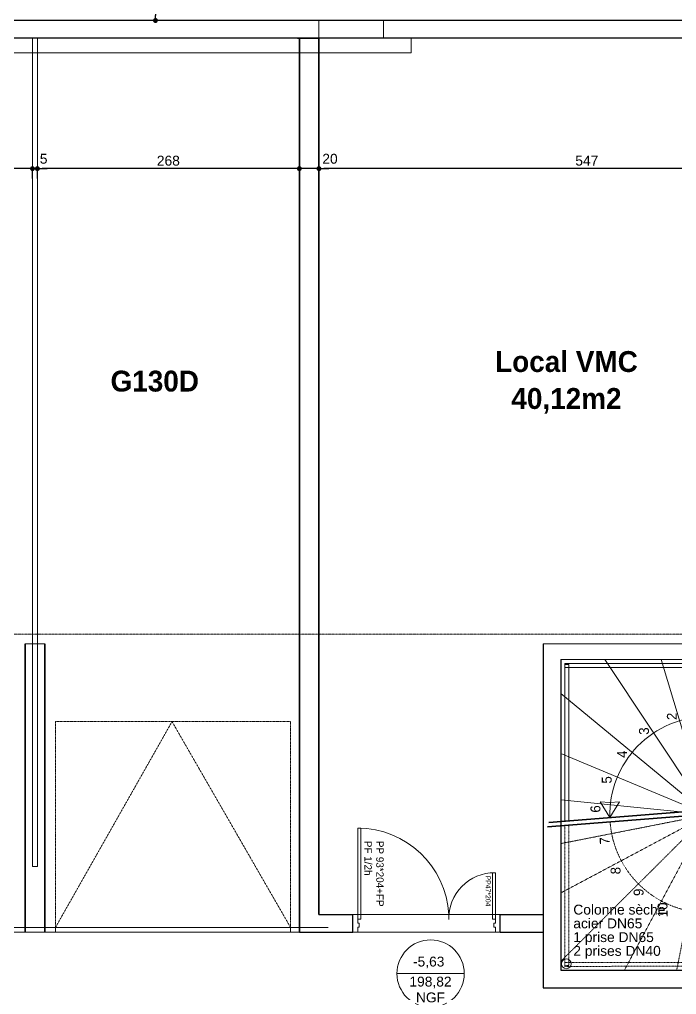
# Model space of a CAD drawing. Header units: centimetres. Extents: x 16433 to 114398, y -50094 to -12305.
# Drawn here: x 30715 to 31386, y -31991 to -30996 of the extents above; entities that cross this region are included whole.
import ezdxf

# ---------------------------------------------------------------- set-up
doc = ezdxf.new("R2010")
doc.units = ezdxf.units.CM
doc.header["$LTSCALE"] = 0.5
for name, pattern in [('Style de ligne -1', [0.41664, 0.20828, -0.20836]), ('Style de ligne -16', [0.192476, 0.123031, -0.069444]), ('Style de ligne -5', [0.20828, 0.069425, -0.138855])]:
    doc.linetypes.add(name, pattern=pattern)
doc.layers.get('0').update_dxf_attribs({"linetype": 'CONTINUOUS'})
doc.layers.get('DEFPOINTS').update_dxf_attribs({"linetype": 'CONTINUOUS'})
for name, color, linetype in [('01_cote_gen', 4, 'CONTINUOUS'), ('3-BAT C-Niveau -2', 7, 'CONTINUOUS'), ('AA_COTES', 2, 'CONTINUOUS')]:
    doc.layers.add(name, color=color, linetype=linetype)
doc.styles.add('ARIAL', font='arial.ttf')
doc.styles.add('Century Gothic', font='GOTHIC.TTF')
doc.styles.add('Futura Book', font='')
doc.styles.add('Geneva (bold)', font='')
doc.styles.add('Helvetica', font='')
doc.styles.add('STYLE2', font='ARIALN.TTF')
doc.styles.get('Futura Book').set_extended_font_data('Futura Book')
doc.styles.get('Geneva (bold)').set_extended_font_data('Geneva', bold=True)
doc.styles.get('Helvetica').set_extended_font_data('Helvetica')
doc.dimstyles.new('IS', dxfattribs={"dimtxt": 10.08724, "dimasz": 5.007446, "dimexe": 2, "dimexo": 10, "dimgap": 3, "dimtad": 1, "dimdec": 1, "dimtxsty": 'Helvetica', "dimblk": 'DOT', "dimblk1": 'DOT', "dimblk2": 'DOT', "dimcen": 0, "dimdle": 10, "dimazin": 0, "dimtfac": 0.8, "dimtdec": 1, "dimtix": 1, "dimtmove": 0, "dimatfit": 0, "dimldrblk": 'VW_FILLEDARROW-1', "dimfxl": 10, "dimfxlon": 1, "dimfrac": 2, "dimtolj": 1, "dimarcsym": 0})
doc.dimstyles.new('JB50', dxfattribs={"dimscale": 0.1, "dimtxt": 150, "dimasz": 15, "dimexe": 0.1, "dimexo": 0.1, "dimgap": 0.09, "dimtad": 1, "dimdec": 1, "dimdsep": 46, "dimtxsty": 'STYLE2', "dimblk1": 'BOND_G', "dimblk2": 'BOND_D', "dimsah": 1, "dimcen": 1.5, "dimdle": 0.01, "dimse1": 1, "dimse2": 1, "dimclrd": 4, "dimclre": 2, "dimclrt": 6, "dimazin": 2, "dimtfac": 2.333333, "dimtdec": 1, "dimtix": 1, "dimtmove": 2, "dimatfit": 3, "dimldrblk": 'BOND_G', "dimfxl": 1, "dimtolj": 1, "dimtzin": 0, "dimarcsym": 0})

# ---------------------------------------------------------------- blocks, each defined once
blk = doc.blocks.new('Porte 140 PF1_2h')
at = {"color": 7, "linetype": 'Continuous', "lineweight": 5}
blk.add_line((4.99, 9), (1.77, 9), dxfattribs=at)
at = {"color": 7, "linetype": 'Style de ligne -5', "lineweight": 9}
for p, q in [((3.08, 9), (148.74, 9)), ((6.15, -9), (148.74, -9))]:
    blk.add_line(p, q, dxfattribs=at)
at = {"color": 7, "linetype": 'Continuous', "lineweight": 13}
for p, q in [((145.55, 9), (150.55, 9)), ((5, -9), (0, -9))]:
    blk.add_line(p, q, dxfattribs=at)
at = {"color": 7, "linetype": 'Continuous', "lineweight": 5, "flags": 128}
for points in [[(4.99, 3.99), (4.99, 96.99), (7.99, 96.99), (7.99, 3.99)], [(142.55, 3.99), (142.55, 51.55), (145.55, 51.55), (145.55, 3.99)]]:
    blk.add_lwpolyline(points, close=True, dxfattribs=at)
at = {"color": 255, "linetype": 'Continuous', "lineweight": 5, "flags": 128}
blk.add_lwpolyline([(0, 9), (150.55, 9), (150.55, -9), (0, -9)], close=True, dxfattribs=at)
at = {"color": 7, "linetype": 'Continuous', "lineweight": 5, "flags": 128}
for points in [[(0, 9), (4.99, 9), (4.99, -0.05), (6.47, -0.05), (6.47, -3.96), (5, -3.96), (5, -9), (0, -9), (0, 9)], [(148.75, 9), (145.55, 9), (145.55, -0.05), (144.07, -0.05), (144.07, -3.96), (145.54, -3.96), (145.54, -9), (150.55, -9), (150.55, 9)]]:
    blk.add_lwpolyline(points, dxfattribs=at)
at = {"color": 7, "linetype": 'Continuous', "lineweight": 5}
for centre, radius, start, end in [((4.99, 3.99), 93, 3.08275, 90), ((144.87, 4.55), 47, 89.99806, 181.12215)]:
    blk.add_arc(centre, radius, start, end, dxfattribs=at)
at = {"color": 7, "attachment_point": 1, "rotation": 270, "line_spacing_factor": 0.962448, "style": 'Futura Book'}
for s, insert, char_height, width in [('\\pt17.535,35.357,53.028,70.706;PP 93*204+FP\\PPF 1/2h', (31.44, 84.02), 7.5516, 89.7567), ('\\pt17.54,34.959;PP47*204\\P', (140.65, 48.5), 5.0344, 33.7558)]:
    blk.add_mtext(s, dxfattribs=dict(at, insert=insert, char_height=char_height, width=width))
blk = doc.blocks.new('Groupe-93-1')
at = {"color": 7, "linetype": 'Continuous', "lineweight": 5}
blk.add_line((13895.91, -46156.6), (13883.12, -46089.07), dxfattribs=at)
blk.add_circle((13889.51, -46122.83), 34.37, dxfattribs=at)
at = {"color": 7, "char_height": 10.0689, "rotation": 280.72359, "line_spacing_factor": 0.962448, "style": 'ARIAL'}
for s, insert, width, attachment_point in [('\\pt26.703,53.264,79.886;198,82\\PNGF', (13886.4, -46123.32), 91.6838, 2), ('\\pt8.3773,17.308,25.706,34.274,42.692;-5,63', (13903.14, -46101.97), 48.7141, 1)]:
    blk.add_mtext(s, dxfattribs=dict(at, insert=insert, width=width, attachment_point=attachment_point))
blk = doc.blocks.new('Groupe-97-1')
at = {"color": 7, "linetype": 'Continuous', "lineweight": 5}
for p, q in [((14637.77, -45025.43), (14808.81, -45928.59)), ((14808.81, -45928.59), (14823.57, -45925.8))]:
    blk.add_line(p, q, dxfattribs=at)
blk = doc.blocks.new('Porte 93 +FP')
at = {"color": 7, "linetype": 'Continuous', "lineweight": 18}
blk.add_line((8.17, 11.29), (4.64, 14.82), dxfattribs=at)
at = {"color": 8, "linetype": 'Style de ligne -16', "lineweight": 18, "true_color": 0x808080}
blk.add_line((6.77, 6.09), (6.77, 11.09), dxfattribs=at)
at = {"color": 7, "linetype": 'Continuous', "lineweight": 5}
blk.add_line((1.2, 8.63), (1.2, 9.51), dxfattribs=at)
at = {"color": 7, "linetype": 'Continuous', "lineweight": 18, "flags": 128}
for points in [[(60.16, 80.25), (61.58, 78.83), (53.09, 70.35), (51.68, 71.76)], [(61.4, 78.66), (64.17, 75.89), (63.11, 74.83), (60.34, 77.6)], [(65.3, 77.02), (66.07, 76.25), (62.75, 72.93), (61.98, 73.7)], [(67.05, 68.63), (66.28, 69.39), (69.6, 72.72), (70.37, 71.95)], [(70.95, 66.99), (68.18, 69.76), (69.24, 70.82), (72.01, 68.05)], [(69, 62.22), (67.59, 63.63), (72.54, 68.58), (73.95, 67.17)], [(4.39, 11.48), (5.05, 12.15), (6.37, 10.83), (5.7, 10.17)], [(3.64, 4.29), (3.64, 5.79), (3.78, 5.93), (4.46, 5.93), (4.88, 5.51), (4.88, 5.39), (3.96, 5.39), (3.96, 4.29)], [(96.89, 4.29), (96.89, 5.79), (96.75, 5.93), (96.07, 5.93), (95.65, 5.51), (95.65, 5.39), (96.57, 5.39), (96.57, 4.29)]]:
    blk.add_lwpolyline(points, close=True, dxfattribs=at)
at = {"color": 7, "linetype": 'Continuous', "lineweight": 13, "flags": 128}
for points in [[(1.58, 11.77), (2.64, 10.71), (3.9, 11.96), (6.38, 9.49), (71.48, 74.59), (69, 77.07), (70.26, 78.33), (69.2, 79.39)], [(0, -9), (0, 9), (3.56, 9), (3.56, 4.19), (4.06, 4.19), (4.06, 5.3), (5.36, 5.3), (5.36, -4.2), (3.56, -4.2), (3.56, -9)], [(100.53, 9), (96.96, 9), (96.96, 4.19), (96.47, 4.19), (96.47, 5.3), (95.16, 5.3), (95.16, -4.2), (96.96, -4.2), (96.96, -9), (100.53, -9)]]:
    blk.add_lwpolyline(points, close=True, dxfattribs=at)
at = {"color": 7, "linetype": 'Continuous', "lineweight": 5, "flags": 128}
for points in [[(2.35, 11), (1.87, 10.53, 0.143165), (1.69, 10.87, 0.143165), (1.35, 11.05), (1.82, 11.53)], [(2.45, 10.01), (1.78, 10.01, 0.143165), (1.89, 10.38, 0.143165), (1.78, 10.75), (2.45, 10.75)], [(0.83, 9), (0.83, 9.8, 0.143165), (1.2, 9.69, 0.143165), (1.57, 9.8), (1.57, 9)]]:
    blk.add_lwpolyline(points, format="xyb", close=True, dxfattribs=at)
at = {"color": 8, "linetype": 'Style de ligne -16', "lineweight": 18, "true_color": 0x808080, "flags": 128}
for points in [[(2.45, 11.09), (2.45, 9.59), (4.23, 9.59), (4.23, 6.09), (96.3, 6.09), (96.3, 9.59), (98.08, 9.59), (98.08, 11.09)], [(80.3, 16.09), (80.3, 18.09), (92.3, 18.09), (92.3, 16.09)], [(88.95, 11.09), (88.95, 12.18), (93.65, 12.18), (93.65, 11.09)], [(90.55, 12.18), (90.55, 16.09), (92.05, 16.09), (92.05, 12.18)], [(4.23, 8.91), (5.17, 8.91), (5.17, 7.05), (4.23, 7.05)], [(85.8, -0.91), (85.8, 1.09), (92.8, 1.09), (92.8, -0.91)], [(88.95, 5), (88.95, 6.09), (93.65, 6.09), (93.65, 5)], [(90.55, 1.09), (90.55, 5), (92.05, 5), (92.05, 1.09)]]:
    blk.add_lwpolyline(points, close=True, dxfattribs=at)
at = {"color": 7, "linetype": 'Continuous', "lineweight": 18, "flags": 128}
blk.add_lwpolyline([(4.1, 11.37), (3.56, 11.09), (2.95, 10.48), (2.76, 10.68), (3.32, 11.25), (4.04, 11.48), (4.1, 11.37)], dxfattribs=at)
at = {"color": 7, "linetype": 'Continuous', "lineweight": 5, "flags": 128}
for points in [[(0.49, 9), (2.51, 9), (2.51, 8.63), (0.49, 8.63)], [(0.63, 8.63), (1.2, 8.63), (1.2, 6.94), (0.63, 6.94)], [(1.2, 8.63), (1.77, 8.63), (1.77, 6.94), (1.2, 6.94)]]:
    blk.add_lwpolyline(points, close=True, dxfattribs=at)
at = {"color": 8, "linetype": 'Style de ligne -16', "lineweight": 18, "true_color": 0x808080, "flags": 128}
blk.add_lwpolyline([(3.95, 9.03), (3.37, 9.21), (2.51, 9.21), (2.51, 9.49), (3.31, 9.49), (3.99, 9.15), (3.95, 9.03)], dxfattribs=at)
at = {"color": 7, "linetype": 'Continuous', "lineweight": 5}
for radius in [0.689, 0.429]:
    blk.add_circle((1.2, 10.38), radius, dxfattribs=at)
at = {"color": 8, "linetype": 'Style de ligne -16', "lineweight": 18, "true_color": 0x808080}
blk.add_arc((1.2, 10.38), 96.88, 0.41991, 44.53278, dxfattribs=at)
at = {"color": 7, "insert": (15.09, 15.45), "char_height": 7.5516, "width": 89.7567, "attachment_point": 1, "rotation": 45, "line_spacing_factor": 0.962448, "style": 'Futura Book'}
blk.add_mtext('\\pt26.348,52.273;PP 93*204+FP', dxfattribs=at)
blk = doc.blocks.new('Groupe-141-1')
at = {"color": 7, "linetype": 'Style de ligne -16', "lineweight": 13}
for p, q in [((14120.06, -46468.85), (14103.01, -46460.55)), ((14103.01, -46460.55), (14104.76, -46470.38)), ((14104.99, -46480.37), (14104.76, -46470.38)), ((14120.06, -46468.85), (14104.99, -46480.37))]:
    blk.add_line(p, q, dxfattribs=at)
blk = doc.blocks.new('Groupe-142-1')
at = {"color": 7, "linetype": 'Continuous', "lineweight": 13}
for p, q in [((14080.01, -46273.06), (14094.02, -46260.26)), ((14094.02, -46260.26), (14095.12, -46270.2)), ((14080.01, -46273.06), (14097.73, -46279.84)), ((14097.73, -46279.84), (14095.12, -46270.2))]:
    blk.add_line(p, q, dxfattribs=at)
blk = doc.blocks.new('Groupe-143-1')
at = {"color": 7, "linetype": 'Continuous', "lineweight": 13}
for p, q in [((14108.67, -46357.62), (14195.18, -46200.31)), ((14104.55, -46356.09), (14135.04, -46211.7)), ((14099.05, -46342.93), (14088.41, -46220.53)), ((14112.19, -46360.26), (14237.4, -46238.05)), ((14114.78, -46363.82), (14248.12, -46294.65)), ((14116.52, -46367.93), (14257.05, -46341.81))]:
    blk.add_line(p, q, dxfattribs=at)
at = {"color": 7, "linetype": 'Continuous', "lineweight": 35}
for p, q in [((14058.74, -46212.1), (14107.86, -46392.43)), ((14063.59, -46212.77), (14112.02, -46390.53))]:
    blk.add_line(p, q, dxfattribs=at)
at = {"color": 7, "linetype": 'Style de ligne -16', "lineweight": 13}
for p, q in [((14095.88, -46356.81), (14044.56, -46228.84)), ((14092.08, -46359.03), (13995.14, -46238.2)), ((14089.08, -46362.26), (13926.67, -46251.16)), ((14086.86, -46366.13), (13929.65, -46316.6)), ((14086.46, -46370.57), (13939.58, -46369.04)), ((14087.07, -46374.94), (13948.37, -46415.46)), ((14088.91, -46378.94), (13957.7, -46464.72)), ((14091.83, -46382.23), (13969.7, -46528.11)), ((14095.34, -46385.12), (14030.81, -46536.77)), ((14099.86, -46385.64), (14084.39, -46526.63)), ((14104.25, -46385.47), (14129.38, -46518.11))]:
    blk.add_line(p, q, dxfattribs=at)
at = {"color": 7, "linetype": 'Continuous', "lineweight": 13, "flags": 128}
blk.add_lwpolyline([(14067.87, -46228.5), (14224.87, -46198.74), (14225.61, -46202.67), (14068.93, -46232.37)], dxfattribs=at)
blk.add_lwpolyline([(14254.44, -46370.81), (14221.92, -46199.3), (14225.85, -46198.55), (14258.37, -46370.07)], close=True, dxfattribs=at)
at = {"color": 7, "linetype": 'Style de ligne -16', "lineweight": 13, "flags": 128}
blk.add_lwpolyline([(14064.49, -46233.21), (13923.99, -46259.84), (13923.24, -46255.91), (14063.43, -46229.34)], dxfattribs=at)
for points in [[(13976.64, -46542.99), (13922.26, -46256.1), (13926.19, -46255.36), (13980.57, -46542.25)], [(13977.63, -46542.8), (13976.88, -46538.87), (14155.39, -46505.03), (14156.14, -46508.96)]]:
    blk.add_lwpolyline(points, close=True, dxfattribs=at)
at = {"color": 7, "linetype": 'Continuous', "lineweight": 13}
blk.add_circle((14101.46, -46370.73), 15, dxfattribs=at)
at = {"color": 7, "linetype": 'Style de ligne -16', "lineweight": 13}
blk.add_arc((14101.46, -46370.73), 100, 104.96943, 280.72434, dxfattribs=at)
at = {"color": 7, "linetype": 'Continuous', "lineweight": 13}
blk.add_arc((14101.46, -46370.73), 100, 10.52951, 102.38691, dxfattribs=at)
at = {"color": 7, "linetype": 'Continuous', "lineweight": 5}
for start, end in [(103.81646, 280.72434), (10.52951, 90.05344)]:
    blk.add_arc((14101.46, -46370.73), 19, start, end, dxfattribs=at)
at = {"color": 7}
for name in ['Groupe-142-1', 'Groupe-141-1']:
    blk.add_blockref(name, (0, 0), dxfattribs=at)
at = {"color": 7, "char_height": 10.1056, "attachment_point": 1, "rotation": 11.33434, "line_spacing_factor": 1.026243, "style": 'Century Gothic'}
for s, insert, width in [('\\pt3.6249,7.0931,10.641,14.188;6', (14081.16, -46252.75), 7.8204), ('\\pt3.6249,7.0931,10.641;5', (14112.46, -46258.53), 7.8204), ('\\pt3.6249,7.0931,10.641,14.188;7', (14050.94, -46268.14), 7.8204), ('\\pt3.6249,7.2568,10.641,14.188;4', (14141.12, -46268.97), 7.8204), ('\\pt3.6249,7.0931,10.641,14.188,17.735;8', (14023.14, -46284.64), 17.3034), ('\\pt3.6249,6.6525,9.9793,13.309,16.634;3', (14168.47, -46286.6), 7.8204), ('\\pt3.6249,7.0931,10.641,14.188,17.735,21.282;9', (14005.82, -46311.8), 7.8204), ('\\pt3.6249,7.2568,10.682,14.249;2', (14188.51, -46311.81), 7.8204), ('\\pt3.6249,7.0931,10.641,14.188,17.735,21.282;10', (13989.02, -46339.98), 15.6407), ('\\pt3.6249,7.2568,10.682;1', (14200.82, -46339.18), 7.8204), ('\\pt3.6249,7.0931,10.641,14.188,17.735,21.282;11', (13986.18, -46374.71), 15.6407), ('\\pt3.6249,7.0931,10.641,14.188,17.735,21.282;12', (13991.02, -46406.64), 15.6407), ('\\pt3.6249,7.0931,10.641,14.188,17.735,21.282;13', (14003.26, -46433.59), 15.6407), ('\\pt3.6249,7.0931,10.641,14.188,17.735,21.282;14', (14028.83, -46455.75), 15.6407), ('\\pt3.6249,7.0931,10.641,14.188,17.735,21.282;15', (14058.15, -46469.88), 15.6407), ('\\pt3.6249,7.0931,10.641,14.188,17.735,21.282;16', (14088.14, -46474.99), 15.6407), ('\\pt3.6249,7.4448,11.167,14.886,18.615;17', (14123.97, -46480.75), 15.6407)]:
    blk.add_mtext(s, dxfattribs=dict(at, insert=insert, width=width))
blk = doc.blocks.new('Groupe-144-1')
at = {"color": 7, "linetype": 'Continuous', "lineweight": 25}
for p, q in [((14241.42, -46173.21), (13896.54, -46238.52)), ((14241.42, -46173.21), (13896.54, -46238.52)), ((14229.04, -46193.87), (13917.58, -46252.86)), ((14229.04, -46193.87), (13917.58, -46252.86)), ((13896.54, -46238.52), (13959.06, -46568.65)), ((13896.54, -46238.52), (13959.06, -46568.65)), ((13917.58, -46252.86), (13973.4, -46547.62)), ((13917.58, -46252.86), (13973.4, -46547.62)), ((14277.79, -46489.97), (14274.97, -46490.51)), ((14277.79, -46489.97), (14284.8, -46488.64)), ((14281.14, -46507.66), (14277.79, -46489.97)), ((14292.66, -46487.16), (14284.8, -46488.64)), ((14281.14, -46507.66), (14303.87, -46503.35)), ((14281.14, -46507.66), (14303.87, -46503.35)), ((13973.4, -46547.62), (14179.02, -46508.68)), ((13973.4, -46547.62), (14179.02, -46508.68)), ((14182.37, -46526.36), (14179.02, -46508.68)), ((13959.06, -46568.65), (14182.37, -46526.36)), ((13959.06, -46568.65), (14182.37, -46526.36))]:
    blk.add_line(p, q, dxfattribs=at)
at = {"color": 7, "linetype": 'Continuous', "lineweight": 18}
for p, q in [((14241.42, -46173.21), (14303.87, -46503.35)), ((14229.04, -46193.87), (14284.8, -46488.64))]:
    blk.add_line(p, q, dxfattribs=at)
at = {"color": 7, "linetype": 'Continuous', "lineweight": 5}
for p, q in [((14241.42, -46173.21), (14303.87, -46503.35)), ((14229.04, -46193.87), (14284.8, -46488.64))]:
    blk.add_line(p, q, dxfattribs=at)
at = {"color": 7}
blk.add_blockref('Groupe-143-1', (0, 0), dxfattribs=at)
at = {"color": 7, "xscale": -1, "rotation": 10.72402663004597}
blk.add_blockref('Porte 93 +FP', (14279.47, -46498.81), dxfattribs=at)
blk = doc.blocks.new('PORTE DE GARAGE')
at = {"color": 7, "linetype": 'Style de ligne -1', "lineweight": 5}
for p in [(0, 5), (240, 5)]:
    blk.add_line(p, (121, 215), dxfattribs=at)
at = {"color": 7, "linetype": 'Style de ligne -1', "lineweight": 5, "flags": 128}
blk.add_lwpolyline([(0, 215), (240, 215), (240, 5), (0, 5)], close=True, dxfattribs=at)
at = {"color": 7, "linetype": 'Continuous', "lineweight": 13, "flags": 128}
blk.add_lwpolyline([(0, 5), (240, 5), (240, 0), (0, 0)], close=True, dxfattribs=at)
blk = doc.blocks.new('_DOT')
at = {"color": 0, "linetype": 'ByBlock', "lineweight": -2}
blk.add_line((-0.5, 0), (-1, 0), dxfattribs=at)
at = {"color": 0, "linetype": 'ByBlock', "const_width": 0.5}
blk.add_lwpolyline([(-0.25, 0, 1), (0.25, 0, 1)], format="xyb", close=True, dxfattribs=at)
blk = doc.blocks.new('*D2634')
at = {"layer": '3-BAT C-Niveau -2', "color": 0, "linetype": 'Continuous', "lineweight": -2, "transparency": 16777216}
for p, q in [((30863.88, -30927.44), (30851.88, -30927.44)), ((30853.88, -30932.44), (30853.88, -30992.43)), ((30863.88, -30997.44), (30851.88, -30997.44))]:
    blk.add_line(p, q, dxfattribs=at)
at = {"layer": 'DEFPOINTS', "color": 0, "linetype": 'Continuous', "transparency": 16777216}
for p in [(30901.29, -30927.44), (30853.88, -30997.44), (31076.57, -30997.44)]:
    blk.add_point(p, dxfattribs=at)
at = {"layer": '3-BAT C-Niveau -2', "color": 0, "linetype": 'Continuous', "lineweight": -2, "transparency": 16777216, "xscale": 5.007446289062499, "yscale": 5.007446289062499, "zscale": 5.007446289062499}
for p, rotation in [((30853.88, -30927.44), 90), ((30853.88, -30997.44), 270)]:
    blk.add_blockref('_DOT', p, dxfattribs=dict(at, rotation=rotation))
at = {"layer": '3-BAT C-Niveau -2', "color": 0, "linetype": 'Continuous', "lineweight": 5, "transparency": 16777216, "insert": (30845.84, -30962.44), "char_height": 10.087, "attachment_point": 5, "rotation": 90, "style": 'Helvetica'}
blk.add_mtext('\\A1;70', dxfattribs=at)
blk = doc.blocks.new('VW_FILLEDARROW-1')
at = {"color": 0, "linetype": 'Continuous', "lineweight": 5, "flags": 128}
blk.add_lwpolyline([(-2, 0.54), (0, 0), (-2, -0.54)], close=True, dxfattribs=at)
blk = doc.blocks.new('*D2189')
at = {"layer": '3-BAT C-Niveau -2', "color": 0, "linetype": 'Continuous', "lineweight": -2, "transparency": 16777216}
for p, q in [((30453.32, -31158.58), (30453.32, -31146.58)), ((30723.31, -31148.58), (30458.33, -31148.58)), ((30728.32, -31158.58), (30728.32, -31146.58))]:
    blk.add_line(p, q, dxfattribs=at)
at = {"layer": 'DEFPOINTS', "color": 0, "linetype": 'Continuous', "transparency": 16777216}
for p in [(30453.32, -31148.58), (30453.32, -31172.58), (30728.32, -31187.58)]:
    blk.add_point(p, dxfattribs=at)
at = {"layer": '3-BAT C-Niveau -2', "color": 0, "linetype": 'Continuous', "lineweight": -2, "transparency": 16777216, "xscale": 5.007446289062499, "yscale": 5.007446289062499, "zscale": 5.007446289062499, "rotation": 180}
blk.add_blockref('_DOT', (30453.32, -31148.58), dxfattribs=at)
at = {"layer": '3-BAT C-Niveau -2', "color": 0, "linetype": 'Continuous', "lineweight": -2, "transparency": 16777216, "xscale": 5.007446289062499, "yscale": 5.007446289062499, "zscale": 5.007446289062499}
blk.add_blockref('_DOT', (30728.32, -31148.58), dxfattribs=at)
at = {"layer": '3-BAT C-Niveau -2', "color": 0, "linetype": 'Continuous', "lineweight": 5, "transparency": 16777216, "insert": (30590.82, -31140.53), "char_height": 10.087, "attachment_point": 5, "style": 'Helvetica'}
blk.add_mtext('\\A1;275', dxfattribs=at)
blk = doc.blocks.new('*D2190')
at = {"layer": '3-BAT C-Niveau -2', "color": 0, "linetype": 'Continuous', "lineweight": -2, "transparency": 16777216}
for p, q in [((30723.31, -31148.58), (30718.31, -31148.58)), ((30728.32, -31158.58), (30728.32, -31146.58)), ((30733.32, -31148.58), (30728.32, -31148.58)), ((30733.32, -31158.58), (30733.32, -31146.58)), ((30738.33, -31148.58), (30743.34, -31148.58))]:
    blk.add_line(p, q, dxfattribs=at)
at = {"layer": 'DEFPOINTS', "color": 0, "linetype": 'Continuous', "transparency": 16777216}
for p in [(30728.32, -31148.58), (30728.32, -31187.58), (30733.32, -31187.58)]:
    blk.add_point(p, dxfattribs=at)
at = {"layer": '3-BAT C-Niveau -2', "color": 0, "linetype": 'Continuous', "lineweight": -2, "transparency": 16777216, "xscale": 5.007446289062499, "yscale": 5.007446289062499, "zscale": 5.007446289062499}
blk.add_blockref('_DOT', (30728.32, -31148.58), dxfattribs=at)
at = {"layer": '3-BAT C-Niveau -2', "color": 0, "linetype": 'Continuous', "lineweight": -2, "transparency": 16777216, "xscale": 5.007446289062499, "yscale": 5.007446289062499, "zscale": 5.007446289062499, "rotation": 180}
blk.add_blockref('_DOT', (30733.32, -31148.58), dxfattribs=at)
at = {"layer": '3-BAT C-Niveau -2', "color": 0, "linetype": 'Continuous', "lineweight": 5, "transparency": 16777216, "insert": (30739.74, -31138.59), "char_height": 10.087, "attachment_point": 5, "style": 'Helvetica'}
blk.add_mtext('\\A1;5', dxfattribs=at)
blk = doc.blocks.new('*D2191')
at = {"layer": '3-BAT C-Niveau -2', "color": 0, "linetype": 'Continuous', "lineweight": -2, "transparency": 16777216}
for p, q in [((30733.32, -31158.58), (30733.32, -31146.58)), ((30995.81, -31148.58), (30738.33, -31148.58)), ((31000.82, -31158.58), (31000.82, -31146.58))]:
    blk.add_line(p, q, dxfattribs=at)
at = {"layer": 'DEFPOINTS', "color": 0, "linetype": 'Continuous', "transparency": 16777216}
for p in [(30733.32, -31148.58), (30733.32, -31187.58), (31000.82, -31198.58)]:
    blk.add_point(p, dxfattribs=at)
at = {"layer": '3-BAT C-Niveau -2', "color": 0, "linetype": 'Continuous', "lineweight": -2, "transparency": 16777216, "xscale": 5.007446289062499, "yscale": 5.007446289062499, "zscale": 5.007446289062499, "rotation": 180}
blk.add_blockref('_DOT', (30733.32, -31148.58), dxfattribs=at)
at = {"layer": '3-BAT C-Niveau -2', "color": 0, "linetype": 'Continuous', "lineweight": -2, "transparency": 16777216, "xscale": 5.007446289062499, "yscale": 5.007446289062499, "zscale": 5.007446289062499}
blk.add_blockref('_DOT', (31000.82, -31148.58), dxfattribs=at)
at = {"layer": '3-BAT C-Niveau -2', "color": 0, "linetype": 'Continuous', "lineweight": 5, "transparency": 16777216, "insert": (30867.07, -31140.53), "char_height": 10.087, "attachment_point": 5, "style": 'Helvetica'}
blk.add_mtext('\\A1;268', dxfattribs=at)
blk = doc.blocks.new('*D2192')
at = {"layer": '3-BAT C-Niveau -2', "color": 0, "linetype": 'Continuous', "lineweight": -2, "transparency": 16777216}
for p, q in [((30995.81, -31148.58), (30990.81, -31148.58)), ((31000.82, -31158.58), (31000.82, -31146.58)), ((31020.82, -31148.58), (31000.82, -31148.58)), ((31020.82, -31158.58), (31020.82, -31146.58)), ((31025.83, -31148.58), (31030.84, -31148.58))]:
    blk.add_line(p, q, dxfattribs=at)
at = {"layer": 'DEFPOINTS', "color": 0, "linetype": 'Continuous', "transparency": 16777216}
for p in [(31000.82, -31148.58), (31000.82, -31198.58), (31020.82, -31202.37)]:
    blk.add_point(p, dxfattribs=at)
at = {"layer": '3-BAT C-Niveau -2', "color": 0, "linetype": 'Continuous', "lineweight": -2, "transparency": 16777216, "xscale": 5.007446289062499, "yscale": 5.007446289062499, "zscale": 5.007446289062499}
blk.add_blockref('_DOT', (31000.82, -31148.58), dxfattribs=at)
at = {"layer": '3-BAT C-Niveau -2', "color": 0, "linetype": 'Continuous', "lineweight": -2, "transparency": 16777216, "xscale": 5.007446289062499, "yscale": 5.007446289062499, "zscale": 5.007446289062499, "rotation": 180}
blk.add_blockref('_DOT', (31020.82, -31148.58), dxfattribs=at)
at = {"layer": '3-BAT C-Niveau -2', "color": 0, "linetype": 'Continuous', "lineweight": 5, "transparency": 16777216, "insert": (31032.11, -31138.59), "char_height": 10.087, "attachment_point": 5, "style": 'Helvetica'}
blk.add_mtext('\\A1;20', dxfattribs=at)
blk = doc.blocks.new('*D2193')
at = {"layer": '3-BAT C-Niveau -2', "color": 0, "linetype": 'Continuous', "lineweight": -2, "transparency": 16777216}
for p, q in [((31020.82, -31158.58), (31020.82, -31146.58)), ((31562.8, -31148.58), (31025.83, -31148.58)), ((31567.81, -31158.58), (31567.81, -31146.58))]:
    blk.add_line(p, q, dxfattribs=at)
at = {"layer": 'DEFPOINTS', "color": 0, "linetype": 'Continuous', "transparency": 16777216}
for p in [(31020.82, -31148.58), (31020.82, -31202.37), (31567.81, -31209.58)]:
    blk.add_point(p, dxfattribs=at)
at = {"layer": '3-BAT C-Niveau -2', "color": 0, "linetype": 'Continuous', "lineweight": -2, "transparency": 16777216, "xscale": 5.007446289062499, "yscale": 5.007446289062499, "zscale": 5.007446289062499, "rotation": 180}
blk.add_blockref('_DOT', (31020.82, -31148.58), dxfattribs=at)
at = {"layer": '3-BAT C-Niveau -2', "color": 0, "linetype": 'Continuous', "lineweight": -2, "transparency": 16777216, "xscale": 5.007446289062499, "yscale": 5.007446289062499, "zscale": 5.007446289062499}
blk.add_blockref('_DOT', (31567.81, -31148.58), dxfattribs=at)
at = {"layer": '3-BAT C-Niveau -2', "color": 0, "linetype": 'Continuous', "lineweight": 5, "transparency": 16777216, "insert": (31294.31, -31140.53), "char_height": 10.087, "attachment_point": 5, "style": 'Helvetica'}
blk.add_mtext('\\A1;547', dxfattribs=at)
blk = doc.blocks.new('BOND_G')
at = {"layer": 'AA_COTES', "color": 0}
for p, q in [((0, -5), (0, 15)), ((5, 0), (-5, 0)), ((1.77, 1.77), (-1.77, -1.77))]:
    blk.add_line(p, q, dxfattribs=at)
blk = doc.blocks.new('BOND_D')
at = {"layer": 'AA_COTES', "color": 0}
for p, q in [((5, 0), (-5, 0)), ((-1.77, -1.77), (1.77, 1.77)), ((0, 5), (0, -15))]:
    blk.add_line(p, q, dxfattribs=at)
blk = doc.blocks.new('*D2846')
at = {"layer": '01_cote_gen', "color": 4, "lineweight": -2, "transparency": 16777216}
blk.add_line((31085.07, -30975.19), (31022.32, -30975.19), dxfattribs=at)
at = {"layer": 'DEFPOINTS', "color": 0}
for p in [(31020.82, -30975.19), (31020.82, -31006.44), (31086.57, -31006.44)]:
    blk.add_point(p, dxfattribs=at)
at = {"layer": '01_cote_gen', "color": 4, "lineweight": -2, "transparency": 16777216, "xscale": 1.5, "yscale": 1.5, "zscale": 1.5, "rotation": 180}
blk.add_blockref('BOND_D', (31020.82, -30975.19), dxfattribs=at)
at = {"layer": '01_cote_gen', "color": 4, "lineweight": -2, "transparency": 16777216, "xscale": 1.5, "yscale": 1.5, "zscale": 1.5}
blk.add_blockref('BOND_G', (31086.57, -30975.19), dxfattribs=at)
at = {"layer": '01_cote_gen', "color": 6, "transparency": 16777216, "insert": (31053.7, -30967.52), "char_height": 15, "attachment_point": 5, "style": 'STYLE2'}
blk.add_mtext('\\A1;65.7', dxfattribs=at)

msp = doc.modelspace()

# ---------------------------------------------------------------- linework, layer by layer
at = {"layer": '3-BAT C-Niveau -2', "color": 7, "linetype": 'Continuous', "lineweight": 25}
for p, q in [((34484.532, -30997.435), (30160.821, -30997.435)), ((30825.114, -30997.435), (30160.821, -30997.435)), ((32625.279, -30997.435), (30861.114, -30997.435)), ((34464.532, -31015.435), (30180.821, -31015.435)), ((30997.821, -31015.435), (30180.821, -31015.435)), ((30998.821, -31015.435), (31015.821, -31015.435)), ((31000.821, -31015.435), (31016.821, -31015.435)), ((31002.821, -31015.435), (31020.821, -31015.435)), ((31288.815, -31015.435), (31020.821, -31015.435)), ((31500.906, -31015.435), (31306.815, -31015.435)), ((31020.821, -31909.452), (31055.437, -31909.452)), ((31020.821, -31909.452), (31055.437, -31909.452)), ((31055.437, -31927.452), (31055.437, -31909.452)), ((31205.989, -31909.452), (31249.808, -31909.452)), ((31205.989, -31909.452), (31249.808, -31909.452)), ((31205.989, -31927.452), (31205.989, -31909.452)), ((31000.821, -31927.452), (31055.437, -31927.452)), ((31000.821, -31927.452), (31055.437, -31927.452)), ((31205.989, -31927.452), (31249.808, -31927.452)), ((31205.989, -31927.452), (31249.808, -31927.452))]:
    msp.add_line(p, q, dxfattribs=at)
at = {"layer": '3-BAT C-Niveau -2', "color": 7, "linetype": 'Continuous', "lineweight": 18}
for p, q in [((30728.321, -31015.455), (30728.321, -31860.455)), ((30733.321, -31015.455), (30733.321, -31860.455)), ((31030.206, -31922.755), (30175.821, -31922.755)), ((31030.206, -31927.755), (30180.821, -31927.755))]:
    msp.add_line(p, q, dxfattribs=at)
at = {"layer": '3-BAT C-Niveau -2', "color": 7, "linetype": 'Continuous', "lineweight": 5}
for p, q in [((30728.321, -31015.455), (30728.321, -31860.455)), ((30728.321, -31015.455), (30733.321, -31015.455)), ((30733.321, -31015.455), (30733.321, -31860.455)), ((31000.821, -31927.452), (31000.821, -31015.435)), ((31020.821, -31909.452), (31020.821, -31015.435)), ((30740.821, -31633.307), (30720.821, -31633.307)), ((30720.821, -31927.455), (30720.821, -31633.307)), ((30740.821, -31927.455), (30740.821, -31633.307)), ((30728.321, -31860.455), (30733.321, -31860.455)), ((31030.206, -31922.755), (30175.821, -31922.755)), ((31030.206, -31927.755), (30180.821, -31927.755)), ((30740.821, -31927.455), (30720.821, -31927.455))]:
    msp.add_line(p, q, dxfattribs=at)
at = {"layer": '3-BAT C-Niveau -2', "color": 7, "linetype": 'Continuous', "lineweight": 35}
for p, q in [((31000.821, -31927.452), (31000.821, -31015.435)), ((31020.821, -31909.452), (31020.821, -31015.435)), ((30720.821, -31927.455), (30720.821, -31633.307)), ((30740.821, -31927.455), (30740.821, -31633.307))]:
    msp.add_line(p, q, dxfattribs=at)
at = {"layer": '3-BAT C-Niveau -2', "color": 7, "linetype": 'Continuous', "lineweight": 13, "flags": 128}
msp.add_lwpolyline([(31020.821, -30997.435), (31086.571, -30997.435), (31086.571, -31015.435), (31020.821, -31015.435)], close=True, dxfattribs=at)
at = {"layer": '3-BAT C-Niveau -2', "color": 1, "linetype": 'Style de ligne -1', "lineweight": 13, "true_color": 0xff0000, "flags": 128}
msp.add_lwpolyline([(31905.952, -33223.45), (31905.952, -32992.67), (31615.821, -32992.67), (31615.821, -33223.434), (29590.877, -33223.434), (29590.877, -32474.915), (29824.821, -32474.915), (29824.821, -31623.45), (34494.83, -31623.45), (34494.83, -32370.925), (34323.037, -32370.925), (34323.037, -33223.45)], close=True, dxfattribs=at)
at = {"layer": '3-BAT C-Niveau -2', "color": 7, "linetype": 'Continuous', "lineweight": 9}
msp.add_circle((31273.367, -31959.877), 4.976, dxfattribs=at)

# ---------------------------------------------------------------- block references
at = {"layer": '3-BAT C-Niveau -2', "color": 7, "rotation": 79.27640525614329}
for name in ['Groupe-97-1', 'Groupe-144-1', 'Groupe-93-1']:
    msp.add_blockref(name, (-16766.963, -37034.655), dxfattribs=at)
at = {"layer": '3-BAT C-Niveau -2', "color": 7, "xscale": -1}
msp.add_blockref('PORTE DE GARAGE', (30991.821, -31927.755), dxfattribs=at)
at = {"layer": '3-BAT C-Niveau -2', "color": 7}
msp.add_blockref('Porte 140 PF1_2h', (31055.437, -31918.452), dxfattribs=at)

# ---------------------------------------------------------------- texts
for s, insert, char_height, width, attachment_point, line_spacing_factor, style in [('\\pt41.86,81.951,122.92,163.9;Local VMC\\P40,12m2', (31273.547, -31366.655), 21.31366, 173.14809, 5, 1.060906, 'Geneva (bold)'), ('\\pt38.079,76.179;Colonne sèche acier DN65\\P1 prise DN65\\P2 prises DN40\\P\\P', (31280.528, -31899.548), 10.08724, 102.08239, 1, 0.834288, 'Helvetica')]:
    msp.add_mtext(s, dxfattribs=dict(at, insert=insert, char_height=char_height, width=width, attachment_point=attachment_point, line_spacing_factor=line_spacing_factor, style=style))
at = {"layer": '3-BAT C-Niveau -2', "color": 7, "insert": (30853.177, -31365.518), "char_height": 21.31366, "attachment_point": 5, "line_spacing_factor": 1.060906, "style": 'Geneva (bold)'}
msp.add_mtext('\\pt102.86;G130D', dxfattribs=at)

# ---------------------------------------------------------------- dimensions: what is measured, and where the dimension line sits
at = {"layer": '01_cote_gen'}
dim = msp.add_linear_dim(base=(31020.8214, -30975.1908), p1=(31086.5707, -31006.4351), p2=(31020.8214, -31006.4351), dimstyle='JB50', dxfattribs=at)
dim.commit()
dim.dimension.update_dxf_attribs({"geometry": '*D2846', "text_midpoint": (31053.696, -30967.5232)})
at = {"layer": '3-BAT C-Niveau -2', "color": 7, "linetype": 'Continuous', "lineweight": 5}
dim = msp.add_linear_dim(base=(30853.882, -30997.435), p1=(30901.289, -30927.435), p2=(31076.571, -30997.435), angle=90, dimstyle='IS', override={"dimtxt": 10.08724, "dimdec": 0, "dimpost": '<>', "dimtxsty": 'Helvetica', "dimtmove": 2}, dxfattribs=at)
dim.commit()
dim.dimension.update_dxf_attribs({"geometry": '*D2634', "text_midpoint": (30845.839, -30962.435)})
for base, p1, p2, picture, middle in [((30453.321, -31148.578), (30728.321, -31187.578), (30453.321, -31172.578), '*D2189', (30590.821, -31140.535)), ((30733.321397031, -31148.578310098), (31000.821397031, -31198.578310098), (30733.321397031, -31187.578310098), '*D2191', (30867.071397031, -31140.534690306)), ((31020.821, -31148.578), (31567.806, -31209.578), (31020.821, -31202.366), '*D2193', (31294.314, -31140.535))]:
    dim = msp.add_linear_dim(base=base, p1=p1, p2=p2, dimstyle='IS', override={"dimtxt": 10.08724, "dimdec": 0, "dimpost": '<>', "dimtxsty": 'Helvetica', "dimtmove": 2}, dxfattribs=at)
    dim.commit()
    dim.dimension.update_dxf_attribs({"geometry": picture, "text_midpoint": middle})
for base, p1, p2, picture, middle in [((30728.321, -31148.578), (30733.321, -31187.578), (30728.321, -31187.578), '*D2190', (30739.744, -31138.593)), ((31000.821, -31148.578), (31020.821, -31202.366), (31000.821, -31198.578), '*D2192', (31032.108, -31138.593))]:
    dim = msp.add_linear_dim(base=base, p1=p1, p2=p2, dimstyle='IS', override={"dimtxt": 10.08724, "dimdec": 0, "dimpost": '<>', "dimtxsty": 'Helvetica', "dimtix": 0, "dimtmove": 2}, dxfattribs=at)
    dim.commit()
    dim.dimension.update_dxf_attribs({"geometry": picture, "text_midpoint": middle, "dimtype": 160})

doc.saveas('drawing.dxf')
